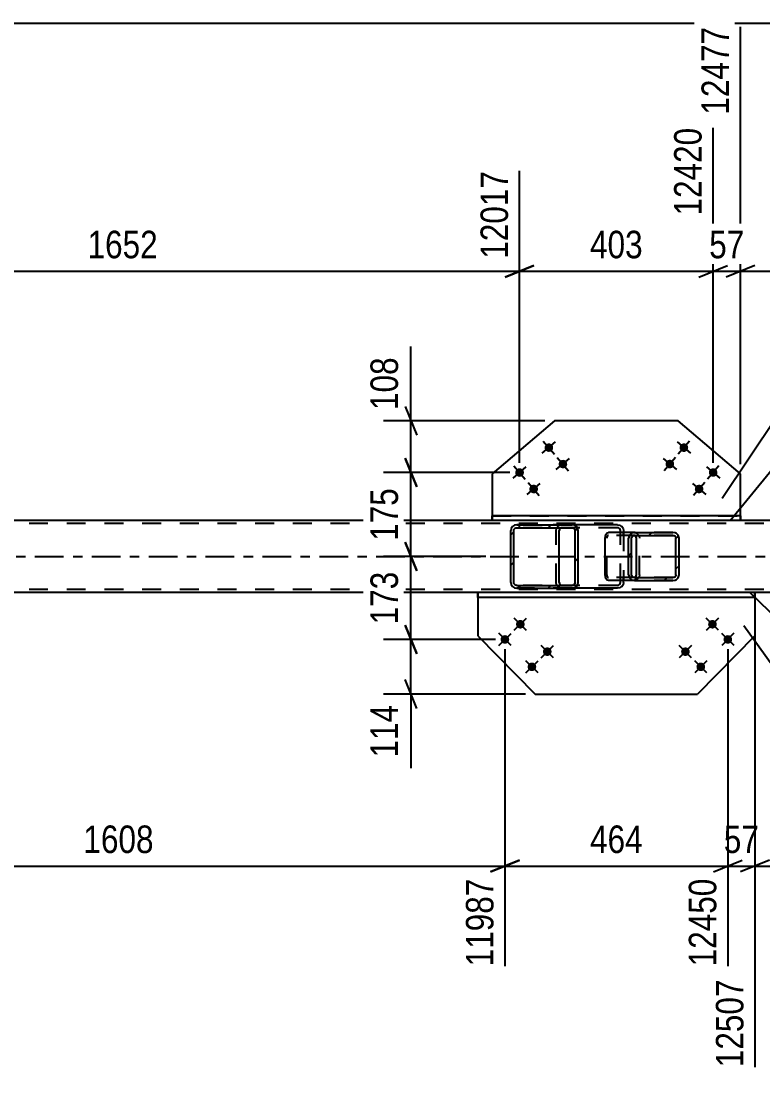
# Model space of a CAD drawing. Header units: millimetres. Extents: x 0 to 1189, y 0 to 841.
# Drawn here: x 710.6 to 787.8, y 294.5 to 403.9 of the extents above; entities that cross this region are included whole.
import ezdxf

# ---------------------------------------------------------------- set-up
doc = ezdxf.new("R2010")
doc.units = ezdxf.units.MM
doc.linetypes.add('DXK_LINE_DOT2', pattern=[3.9198, 1.9599, -1.9599])
doc.linetypes.add('DXK_LINE_DOT3', pattern=[5.9187, 2.979, -0.9799, 0.9799, -0.9799])
doc.styles.add('Arial Narrow', font='ARIALN.TTF', dxfattribs={"height": 0.2})

# ---------------------------------------------------------------- blocks, each defined once
blk = doc.blocks.new('Part-570385304-7045 - 6842')
at = {"color": 2, "linetype": 'Continuous'}
for p, q in [((787, 344.45), (758.16, 344.45)), ((758.16, 344.45), (758.16, 344.45)), ((758.16, 343.95), (758.16, 344.45)), ((787, 343.95), (758.16, 343.95)), ((758.16, 343.95), (758.16, 343.95)), ((787, 344.45), (787, 344.45)), ((787, 344.45), (787, 343.95)), ((787, 343.95), (787, 343.95))]:
    blk.add_line(p, q, dxfattribs=at)
at = {"color": 7, "linetype": 'DXK_LINE_DOT2'}
for p, q in [((787, 344.45), (758.16, 344.45)), ((758.16, 344.45), (758.16, 343.95)), ((787, 343.95), (758.16, 343.95)), ((787, 343.95), (787, 344.45))]:
    blk.add_line(p, q, dxfattribs=at)
blk = doc.blocks.new('Part-570385304-7007 - 6842')
at = {"color": 7, "linetype": 'DXK_LINE_DOT2'}
for p, q in [((1007.43, 351.65), (161.65, 351.65)), ((785.5, 351.95), (759.67, 351.95)), ((1007.43, 344.75), (161.65, 344.75)), ((787, 344.45), (758.16, 344.45))]:
    blk.add_line(p, q, dxfattribs=at)
at = {"color": 2, "linetype": 'Continuous'}
for p, q in [((759.67, 351.95), (679.91, 351.95)), ((863.19, 351.95), (785.5, 351.95)), ((758.16, 344.45), (680.58, 344.45)), ((863.31, 344.45), (787, 344.45))]:
    blk.add_line(p, q, dxfattribs=at)
at = {"color": 7, "linetype": 'DXK_LINE_DOT3'}
blk.add_line((161.65, 348.2), (1007.43, 348.2), dxfattribs=at)
blk = doc.blocks.new('Bolt-570385304-7203 - 6842')
at = {"linetype": 'Continuous'}
for points in [[(765.9, 359.82, -1), (765.22, 359.24, -1)], [(767.36, 358.11, -1), (766.68, 357.53, -1)], [(762.86, 357.23, -1), (762.17, 356.65, -1)], [(764.32, 355.52, -1), (763.63, 354.93, -1)]]:
    blk.add_hatch(color=1, dxfattribs=at).paths.add_polyline_path(points)
at = {"color": 1, "linetype": 'Continuous'}
for p, q in [((764.98, 360.22), (766.14, 358.85)), ((764.87, 358.95), (766.25, 360.12)), ((766.33, 357.24), (767.7, 358.4)), ((766.43, 358.5), (767.6, 357.13)), ((761.83, 356.36), (763.2, 357.52)), ((761.93, 357.63), (763.1, 356.25)), ((763.29, 354.64), (764.66, 355.81)), ((763.39, 355.91), (764.56, 354.54))]:
    blk.add_line(p, q, dxfattribs=at)
blk = doc.blocks.new('Part-570385304-6994 - 6842')
at = {"linetype": 'Continuous'}
h = blk.add_hatch(dxfattribs=at)
h.set_pattern_fill('', scale=0.7, style=0, pattern_type=0)
h.set_pattern_definition([(45, (768.5657, 351.1297), (-1.57154, 1.57154), [])])
h.paths.add_polyline_path([(768.61, 350.9), (768.57, 351.13), (768.43, 351.32), (768.22, 351.45), (767.98, 351.5), (762.23, 351.5), (761.98, 351.45), (761.78, 351.32), (761.64, 351.13), (761.59, 350.9), (761.59, 345.5), (761.64, 345.27), (761.78, 345.08), (761.98, 344.95), (762.23, 344.9), (767.98, 344.9), (768.22, 344.95), (768.43, 345.08), (768.57, 345.27), (768.61, 345.5)])
h.paths.add_polyline_path([(768.27, 345.39), (768.2, 345.29), (768.1, 345.22), (767.98, 345.2), (762.23, 345.2), (762.11, 345.22), (762, 345.29), (761.93, 345.39), (761.91, 345.5), (761.91, 350.9), (761.93, 351.01), (762, 351.11), (762.11, 351.18), (762.23, 351.2), (767.98, 351.2), (768.1, 351.18), (768.2, 351.11), (768.27, 351.01), (768.3, 350.9), (768.3, 345.5)])
at = {"color": 2, "linetype": 'Continuous'}
for p, q in [((762.23, 351.5), (761.98, 351.45)), ((762.23, 351.5), (767.98, 351.5)), ((772.69, 351.5), (767.98, 351.5)), ((768.22, 351.45), (767.98, 351.5)), ((772.69, 351.5), (772.93, 351.45)), ((761.64, 351.13), (761.59, 350.9)), ((761.59, 345.5), (761.59, 350.9)), ((761.91, 350.9), (761.93, 351.01)), ((761.91, 345.5), (761.91, 350.9)), ((761.93, 351.01), (762, 351.11)), ((762, 351.11), (762.11, 351.18)), ((762.11, 351.18), (762.23, 351.2)), ((762.23, 351.2), (767.98, 351.2)), ((766.65, 351.01), (766.62, 350.9)), ((766.62, 345.5), (766.62, 350.9)), ((766.72, 351.11), (766.65, 351.01)), ((766.82, 351.18), (766.72, 351.11)), ((766.94, 351.2), (766.82, 351.18)), ((767.98, 351.2), (768.1, 351.18)), ((768.1, 351.18), (768.2, 351.11)), ((768.2, 351.11), (768.27, 351.01)), ((768.27, 351.01), (768.3, 350.9)), ((768.3, 345.5), (768.3, 350.9)), ((768.61, 350.9), (768.57, 351.13)), ((768.61, 345.5), (768.61, 350.9)), ((773.28, 351.13), (773.33, 350.9)), ((773.33, 350.9), (773.33, 350.7)), ((761.59, 345.5), (761.64, 345.27)), ((761.93, 345.39), (761.91, 345.5)), ((762, 345.29), (761.93, 345.39)), ((761.98, 344.95), (762.23, 344.9)), ((762.11, 345.22), (762, 345.29)), ((762.23, 345.2), (762.11, 345.22)), ((762.23, 345.2), (767.98, 345.2)), ((762.23, 344.9), (767.98, 344.9)), ((766.62, 345.5), (766.65, 345.39)), ((766.65, 345.39), (766.72, 345.29)), ((766.72, 345.29), (766.82, 345.22)), ((766.82, 345.22), (766.94, 345.2)), ((768.1, 345.22), (767.98, 345.2)), ((767.98, 344.9), (768.22, 344.95)), ((772.69, 344.9), (767.98, 344.9)), ((768.2, 345.29), (768.1, 345.22)), ((768.27, 345.39), (768.2, 345.29)), ((768.3, 345.5), (768.27, 345.39)), ((768.57, 345.27), (768.61, 345.5)), ((772.93, 344.95), (772.69, 344.9)), ((773.33, 345.5), (773.28, 345.27)), ((773.33, 345.5), (773.33, 345.7))]:
    blk.add_line(p, q, dxfattribs=at)
at = {"color": 7, "linetype": 'DXK_LINE_DOT2'}
for p, q in [((767.98, 351.5), (762.23, 351.5)), ((766.7, 351.45), (766.94, 351.5)), ((772.69, 351.2), (762.23, 351.2)), ((766.3, 350.9), (766.35, 351.13)), ((766.3, 345.5), (766.3, 350.9)), ((772.81, 351.18), (772.69, 351.2)), ((772.91, 351.11), (772.81, 351.18)), ((772.98, 351.01), (772.91, 351.11)), ((773.01, 350.9), (772.98, 351.01)), ((773.01, 345.5), (773.01, 350.9)), ((773.33, 350.7), (773.33, 345.7)), ((772.69, 345.2), (762.23, 345.2)), ((767.98, 344.9), (762.23, 344.9)), ((766.35, 345.27), (766.3, 345.5)), ((766.94, 344.9), (766.7, 344.95)), ((772.69, 345.2), (772.81, 345.22)), ((772.81, 345.22), (772.91, 345.29)), ((772.91, 345.29), (772.98, 345.39)), ((772.98, 345.39), (773.01, 345.5))]:
    blk.add_line(p, q, dxfattribs=at)
at = {"color": 2, "linetype": 'Continuous'}
for centre, start, end in [((762.2, 350.87), 110.7583, 155.68), ((768, 350.87), 24.32, 69.2417), ((772.71, 350.87), 24.32, 69.2417), ((762.2, 345.53), 204.32, 249.2417), ((768, 345.53), 290.7583, 335.68), ((772.71, 345.53), 290.7583, 335.68)]:
    blk.add_arc(centre, 0.621, start, end, dxfattribs=at)
at = {"color": 7, "linetype": 'DXK_LINE_DOT2'}
for centre, start, end in [((766.92, 350.87), 110.7583, 155.68), ((766.92, 345.53), 204.32, 249.2417)]:
    blk.add_arc(centre, 0.621, start, end, dxfattribs=at)
blk = doc.blocks.new('Part-570385304-6883 - 6842')
at = {"color": 2, "linetype": 'Continuous'}
for p, q in [((766.14, 362.32), (759.67, 356.81)), ((779.02, 362.32), (766.14, 362.32)), ((785.5, 356.81), (779.02, 362.32)), ((759.67, 356.81), (759.67, 352.45)), ((785.5, 352.45), (785.5, 356.81))]:
    blk.add_line(p, q, dxfattribs=at)
at = {"color": 7, "linetype": 'DXK_LINE_DOT2'}
blk.add_line((759.67, 352.45), (785.5, 352.45), dxfattribs=at)
blk = doc.blocks.new('Part-570385304-6923 - 6842')
at = {"color": 2, "linetype": 'Continuous'}
for p, q in [((758.16, 343.95), (758.16, 339.94)), ((787, 343.95), (787, 339.94)), ((758.16, 339.94), (764.13, 333.89)), ((787, 339.94), (781.03, 333.89)), ((764.13, 333.89), (781.03, 333.89))]:
    blk.add_line(p, q, dxfattribs=at)
at = {"color": 7, "linetype": 'DXK_LINE_DOT2'}
blk.add_line((787, 343.95), (758.16, 343.95), dxfattribs=at)
blk = doc.blocks.new('Part-570385304-6998 - 6842')
at = {"linetype": 'Continuous'}
h = blk.add_hatch(dxfattribs=at)
h.set_pattern_fill('', scale=0.7, style=0, pattern_type=0)
h.set_pattern_definition([(45, (779.048, 350.3297), (-1.57154, 1.57154), [])])
h.paths.add_polyline_path([(779.1, 350.1), (779.05, 350.33), (778.91, 350.52), (778.71, 350.65), (778.47, 350.7), (774.48, 350.7), (774.24, 350.65), (774.03, 350.52), (773.9, 350.33), (773.85, 350.1), (773.85, 346.3), (773.9, 346.07), (774.03, 345.88), (774.24, 345.75), (774.48, 345.7), (778.47, 345.7), (778.71, 345.75), (778.91, 345.88), (779.05, 346.07), (779.1, 346.3)])
h.paths.add_polyline_path([(778.76, 346.19), (778.69, 346.09), (778.59, 346.02), (778.47, 346), (774.48, 346), (774.36, 346.02), (774.26, 346.09), (774.19, 346.19), (774.17, 346.3), (774.17, 350.1), (774.19, 350.21), (774.26, 350.31), (774.36, 350.38), (774.48, 350.4), (778.47, 350.4), (778.59, 350.38), (778.69, 350.31), (778.76, 350.21), (778.78, 350.1), (778.78, 346.3)])
at = {"color": 2, "linetype": 'Continuous'}
for p, q in [((771.44, 350.33), (771.51, 350.52)), ((771.51, 350.52), (771.62, 350.65)), ((771.62, 350.65), (771.75, 350.7)), ((774.48, 350.7), (771.75, 350.7)), ((774.48, 350.7), (774.24, 350.65)), ((774.26, 350.31), (774.36, 350.38)), ((774.36, 350.38), (774.48, 350.4)), ((774.48, 350.38), (774.42, 350.39)), ((774.48, 350.7), (778.47, 350.7)), ((774.48, 350.4), (778.47, 350.4)), ((774.58, 350.31), (774.48, 350.38)), ((778.71, 350.65), (778.47, 350.7)), ((778.47, 350.4), (778.59, 350.38)), ((778.59, 350.38), (778.69, 350.31)), ((771.41, 350.1), (771.44, 350.33)), ((771.41, 346.3), (771.41, 350.1)), ((773.9, 350.33), (773.85, 350.1)), ((773.85, 346.3), (773.85, 350.1)), ((774.17, 350.1), (774.19, 350.21)), ((774.17, 346.3), (774.17, 350.1)), ((774.19, 350.21), (774.26, 350.31)), ((774.65, 350.21), (774.58, 350.31)), ((774.68, 350.1), (774.65, 350.21)), ((774.68, 346.3), (774.68, 350.1)), ((778.69, 350.31), (778.76, 350.21)), ((778.76, 350.21), (778.78, 350.1)), ((778.78, 346.3), (778.78, 350.1)), ((779.1, 350.1), (779.05, 350.33)), ((779.1, 346.3), (779.1, 350.1)), ((771.44, 346.07), (771.41, 346.3)), ((771.51, 345.88), (771.44, 346.07)), ((773.85, 346.3), (773.9, 346.07)), ((774.19, 346.19), (774.17, 346.3)), ((774.26, 346.09), (774.19, 346.19)), ((774.36, 346.02), (774.26, 346.09)), ((774.48, 346), (774.36, 346.02)), ((774.48, 346.02), (774.42, 346.01)), ((774.48, 346.02), (774.58, 346.09)), ((774.48, 346), (778.47, 346)), ((774.58, 346.09), (774.65, 346.19)), ((774.65, 346.19), (774.68, 346.3)), ((778.59, 346.02), (778.47, 346)), ((778.69, 346.09), (778.59, 346.02)), ((778.76, 346.19), (778.69, 346.09)), ((778.78, 346.3), (778.76, 346.19)), ((779.05, 346.07), (779.1, 346.3)), ((771.62, 345.75), (771.51, 345.88)), ((771.75, 345.7), (771.62, 345.75)), ((774.48, 345.7), (771.75, 345.7)), ((774.24, 345.75), (774.48, 345.7)), ((774.48, 345.7), (778.47, 345.7)), ((778.47, 345.7), (778.71, 345.75))]:
    blk.add_line(p, q, dxfattribs=at)
at = {"color": 7, "linetype": 'DXK_LINE_DOT2'}
for p, q in [((771.68, 350.38), (771.63, 350.31)), ((771.75, 350.4), (771.68, 350.38)), ((778.47, 350.4), (771.75, 350.4)), ((773.33, 350.4), (773.33, 350.7)), ((774.36, 350.7), (774.6, 350.65)), ((774.42, 350.39), (774.36, 350.4)), ((778.47, 350.7), (774.48, 350.7)), ((771.59, 350.21), (771.58, 350.1)), ((771.58, 346.3), (771.58, 350.1)), ((771.63, 350.31), (771.59, 350.21)), ((774.94, 350.33), (774.99, 350.1)), ((774.99, 346.3), (774.99, 350.1)), ((771.58, 346.3), (771.59, 346.19)), ((771.59, 346.19), (771.63, 346.09)), ((771.63, 346.09), (771.68, 346.02)), ((771.68, 346.02), (771.75, 346)), ((778.47, 346), (771.75, 346)), ((773.33, 345.7), (773.33, 346)), ((774.42, 346.01), (774.36, 346)), ((774.99, 346.3), (774.94, 346.07)), ((774.6, 345.75), (774.36, 345.7)), ((778.47, 345.7), (774.48, 345.7))]:
    blk.add_line(p, q, dxfattribs=at)
at = {"color": 2, "linetype": 'Continuous'}
for centre, start, end in [((774.46, 350.08), 111.1513, 156.1049), ((778.49, 350.08), 23.8951, 68.8487), ((774.46, 346.32), 203.8951, 248.8487), ((778.49, 346.32), 291.1513, 336.1049)]:
    blk.add_arc(centre, 0.616, start, end, dxfattribs=at)
at = {"color": 7, "linetype": 'DXK_LINE_DOT2'}
for centre, start, end in [((774.38, 350.08), 23.8952, 68.8487), ((774.38, 346.32), 291.1513, 336.1048)]:
    blk.add_arc(centre, 0.616, start, end, dxfattribs=at)
blk = doc.blocks.new('Part-570385304-7085 - 6842')
at = {"color": 2, "linetype": 'Continuous'}
for p, q in [((759.67, 351.95), (759.67, 352.45)), ((759.67, 352.45), (759.67, 352.45)), ((785.5, 352.45), (759.67, 352.45)), ((759.67, 351.95), (759.67, 351.95)), ((785.5, 351.95), (759.67, 351.95)), ((785.5, 352.45), (785.5, 351.95))]:
    blk.add_line(p, q, dxfattribs=at)
at = {"color": 7, "linetype": 'DXK_LINE_DOT2'}
for p, q in [((759.67, 352.45), (759.67, 351.95)), ((785.5, 352.45), (785.5, 352.45)), ((785.5, 351.95), (785.5, 352.45)), ((785.5, 351.95), (785.5, 351.95))]:
    blk.add_line(p, q, dxfattribs=at)
blk = doc.blocks.new('Bolt-570385304-7204 - 6842')
at = {"linetype": 'Continuous'}
for points in [[(779.95, 359.24, -1), (779.26, 359.82, -1)], [(778.49, 357.53, -1), (777.8, 358.11, -1)], [(782.99, 356.65, -1), (782.31, 357.23, -1)], [(781.53, 354.93, -1), (780.85, 355.52, -1)]]:
    blk.add_hatch(color=1, dxfattribs=at).paths.add_polyline_path(points)
at = {"color": 1, "linetype": 'Continuous'}
for p, q in [((780.19, 360.22), (779.02, 358.85)), ((778.92, 360.12), (780.29, 358.95)), ((777.46, 358.4), (778.83, 357.24)), ((778.73, 358.5), (777.56, 357.13)), ((781.96, 357.52), (783.33, 356.36)), ((783.23, 357.63), (782.07, 356.25)), ((780.5, 355.81), (781.88, 354.64)), ((781.77, 355.91), (780.61, 354.54))]:
    blk.add_line(p, q, dxfattribs=at)
blk = doc.blocks.new('Bolt-570385304-7221 - 6842')
at = {"linetype": 'Continuous'}
for points in [[(782.26, 340.83, -1), (782.89, 341.47, -1)], [(783.86, 339.25, -1), (784.49, 339.89, -1)], [(779.45, 337.98, -1), (780.08, 338.62, -1)], [(781.05, 336.4, -1), (781.68, 337.04, -1)]]:
    blk.add_hatch(color=1, dxfattribs=at).paths.add_polyline_path(points)
at = {"color": 1, "linetype": 'Continuous'}
for p, q in [((783.22, 340.52), (781.93, 341.78)), ((783.21, 341.79), (781.94, 340.51)), ((784.81, 340.21), (783.54, 338.93)), ((784.82, 338.94), (783.54, 340.2)), ((780.41, 337.67), (779.12, 338.94)), ((780.4, 338.94), (779.13, 337.66)), ((782.01, 336.09), (780.73, 337.36)), ((782, 337.36), (780.73, 336.08))]:
    blk.add_line(p, q, dxfattribs=at)
blk = doc.blocks.new('Bolt-570385304-7223 - 6842')
at = {"linetype": 'Continuous'}
for points in [[(762.27, 341.47, -1), (762.91, 340.83, -1)], [(760.67, 339.89, -1), (761.3, 339.25, -1)], [(765.08, 338.62, -1), (765.71, 337.98, -1)], [(763.48, 337.04, -1), (764.11, 336.4, -1)]]:
    blk.add_hatch(color=1, dxfattribs=at).paths.add_polyline_path(points)
at = {"color": 1, "linetype": 'Continuous'}
for p, q in [((761.95, 340.52), (763.23, 341.78)), ((763.22, 340.51), (761.96, 341.79)), ((760.35, 338.94), (761.63, 340.2)), ((761.62, 338.93), (760.36, 340.21)), ((764.76, 337.67), (766.04, 338.94)), ((766.03, 337.66), (764.77, 338.94)), ((763.16, 336.09), (764.44, 337.36)), ((764.43, 336.08), (763.16, 337.36))]:
    blk.add_line(p, q, dxfattribs=at)
blk = doc.blocks.new('StraightDimension-570385304-39071 - 6842')
at = {"color": 7, "linetype": 'Continuous'}
for p, q in [((750.61, 349.7), (751.81, 346.7)), ((758.99, 348.2), (748.36, 348.2)), ((751.21, 339.57), (751.21, 348.2)), ((751.81, 338.07), (750.61, 341.07)), ((759.99, 339.57), (748.36, 339.57))]:
    blk.add_line(p, q, dxfattribs=at)
at = {"color": 0}
blk.add_wipeout([(750.46, 347.23), (746.26, 347.23), (746.26, 340.54), (750.46, 340.54)], dxfattribs=at)
at = {"color": 3, "style": 'Arial Narrow'}
blk.add_text('173', height=2.863, rotation=90.0002, dxfattribs=at).set_placement((749.86, 341.14))
blk = doc.blocks.new('StraightDimension-570385304-16985 - 6842')
at = {"color": 7, "linetype": 'Continuous'}
for p, q in [((787, 342.95), (787, 295.05)), ((784.18, 338.57), (784.18, 305.55)), ((782.68, 315.39), (785.68, 316.59)), ((788.5, 316.59), (785.5, 315.39)), ((784.18, 315.99), (787, 315.99))]:
    blk.add_line(p, q, dxfattribs=at)
at = {"color": 0, "linetype": 'Continuous'}
blk.add_wipeout([(786.4, 304.79), (782.2, 304.79), (782.2, 294.45), (786.4, 294.45)], dxfattribs=at)
at = {"color": 3, "linetype": 'Continuous', "style": 'Arial Narrow'}
blk.add_text('12507', height=2.863, rotation=90.0002, dxfattribs=at).set_placement((785.8, 295.05))
at = {"color": 0}
blk.add_wipeout([(788.02, 316.74), (788.02, 320.94), (783.16, 320.94), (783.16, 316.74)], dxfattribs=at)
at = {"color": 3, "style": 'Arial Narrow'}
blk.add_text('57', height=2.863, dxfattribs=at).set_placement((783.76, 317.34))
blk = doc.blocks.new('StraightDimension-570385304-17365 - 6842')
at = {"color": 7, "linetype": 'Continuous'}
for p, q in [((782.65, 357.94), (782.65, 392.83)), ((762.51, 357.94), (762.51, 388.33)), ((764.01, 378.49), (761.01, 377.29)), ((762.51, 377.89), (782.65, 377.89)), ((781.15, 377.29), (784.15, 378.49))]:
    blk.add_line(p, q, dxfattribs=at)
at = {"color": 0, "linetype": 'Continuous'}
blk.add_wipeout([(782.05, 393.43), (777.85, 393.43), (777.85, 383.09), (782.05, 383.09)], dxfattribs=at)
at = {"color": 0}
blk.add_wipeout([(775.92, 378.64), (775.92, 382.84), (769.24, 382.84), (769.24, 378.64)], dxfattribs=at)
at = {"color": 3, "linetype": 'Continuous', "style": 'Arial Narrow'}
blk.add_text('12420', height=2.863, rotation=90.0002, dxfattribs=at).set_placement((781.45, 383.69))
at = {"color": 3, "style": 'Arial Narrow'}
blk.add_text('403', height=2.863, dxfattribs=at).set_placement((769.84, 379.24))
blk = doc.blocks.new('StraightDimension-570385304-7333 - 6842')
at = {"color": 7, "linetype": 'Continuous'}
blk.add_line((161.65, 403.7), (1018.28, 403.7), dxfattribs=at)
blk = doc.blocks.new('StraightDimension-570385304-17363 - 6842')
at = {"color": 7, "linetype": 'Continuous'}
for p, q in [((785.5, 357.81), (785.5, 403.33)), ((866.04, 361.34), (866.04, 388.33)), ((787, 378.49), (784, 377.29)), ((785.5, 377.89), (866.04, 377.89)), ((864.54, 377.29), (867.54, 378.49))]:
    blk.add_line(p, q, dxfattribs=at)
at = {"color": 0}
blk.add_wipeout([(830.02, 378.64), (830.02, 382.84), (821.51, 382.84), (821.51, 378.64)], dxfattribs=at)
at = {"color": 3, "style": 'Arial Narrow'}
blk.add_text('1611', height=2.863, dxfattribs=at).set_placement((822.11, 379.24))
at = {"color": 0, "linetype": 'Continuous'}
blk.add_wipeout([(865.44, 388.93), (861.24, 388.93), (861.24, 378.59), (865.44, 378.59)], dxfattribs=at)
at = {"color": 3, "linetype": 'Continuous', "style": 'Arial Narrow'}
blk.add_text('14088', height=2.863, rotation=90.0002, dxfattribs=at).set_placement((864.84, 379.19))
blk = doc.blocks.new('StraightDimension-570385304-16984 - 6842')
at = {"color": 7, "linetype": 'Continuous'}
for p, q in [((787, 342.95), (787, 295.05)), ((866.14, 337.32), (866.14, 305.55)), ((788.5, 316.59), (785.5, 315.39)), ((864.64, 315.39), (867.64, 316.59)), ((787, 315.99), (866.14, 315.99))]:
    blk.add_line(p, q, dxfattribs=at)
at = {"color": 0}
blk.add_wipeout([(830.83, 316.74), (830.83, 320.94), (822.31, 320.94), (822.31, 316.74)], dxfattribs=at)
at = {"color": 3, "style": 'Arial Narrow'}
blk.add_text('1583', height=2.863, dxfattribs=at).set_placement((822.91, 317.34))
at = {"color": 0, "linetype": 'Continuous'}
blk.add_wipeout([(865.54, 315.29), (861.34, 315.29), (861.34, 304.95), (865.54, 304.95)], dxfattribs=at)
at = {"color": 3, "linetype": 'Continuous', "style": 'Arial Narrow'}
blk.add_text('14090', height=2.863, rotation=90.0002, dxfattribs=at).set_placement((864.94, 305.55))
blk = doc.blocks.new('StraightDimension-570385304-16986 - 6842')
at = {"color": 7, "linetype": 'Continuous'}
for p, q in [((760.99, 338.57), (760.99, 305.55)), ((784.18, 338.57), (784.18, 305.55)), ((762.49, 316.59), (759.49, 315.39)), ((782.68, 315.39), (785.68, 316.59)), ((760.99, 315.99), (784.18, 315.99))]:
    blk.add_line(p, q, dxfattribs=at)
at = {"color": 0}
blk.add_wipeout([(775.92, 316.74), (775.92, 320.94), (769.24, 320.94), (769.24, 316.74)], dxfattribs=at)
at = {"color": 3, "style": 'Arial Narrow'}
blk.add_text('464', height=2.863, dxfattribs=at).set_placement((769.84, 317.34))
at = {"color": 0, "linetype": 'Continuous'}
blk.add_wipeout([(783.58, 315.29), (779.38, 315.29), (779.38, 304.95), (783.58, 304.95)], dxfattribs=at)
at = {"color": 3, "linetype": 'Continuous', "style": 'Arial Narrow'}
blk.add_text('12450', height=2.863, rotation=90.0002, dxfattribs=at).set_placement((782.98, 305.55))
blk = doc.blocks.new('StraightDimension-570385304-16987 - 6842')
at = {"color": 7, "linetype": 'Continuous'}
for p, q in [((680.58, 342.95), (680.58, 295.05)), ((760.99, 338.57), (760.99, 305.55)), ((682.08, 316.59), (679.08, 315.39)), ((759.49, 315.39), (762.49, 316.59)), ((680.58, 315.99), (760.99, 315.99))]:
    blk.add_line(p, q, dxfattribs=at)
at = {"color": 0}
blk.add_wipeout([(725.04, 316.74), (725.04, 320.94), (716.53, 320.94), (716.53, 316.74)], dxfattribs=at)
at = {"color": 3, "style": 'Arial Narrow'}
blk.add_text('1608', height=2.863, dxfattribs=at).set_placement((717.13, 317.34))
at = {"color": 0, "linetype": 'Continuous'}
blk.add_wipeout([(760.39, 315.29), (756.19, 315.29), (756.19, 304.95), (760.39, 304.95)], dxfattribs=at)
at = {"color": 3, "linetype": 'Continuous', "style": 'Arial Narrow'}
blk.add_text('11987', height=2.863, rotation=90.0002, dxfattribs=at).set_placement((759.79, 305.55))
blk = doc.blocks.new('StraightDimension-570385304-17364 - 6842')
at = {"color": 7, "linetype": 'Continuous'}
for p, q in [((785.5, 357.81), (785.5, 403.33)), ((782.65, 357.94), (782.65, 392.83)), ((781.15, 377.29), (784.15, 378.49)), ((782.65, 377.89), (785.5, 377.89)), ((787, 378.49), (784, 377.29))]:
    blk.add_line(p, q, dxfattribs=at)
at = {"color": 0, "linetype": 'Continuous'}
blk.add_wipeout([(784.9, 403.93), (780.7, 403.93), (780.7, 393.59), (784.9, 393.59)], dxfattribs=at)
at = {"color": 3, "linetype": 'Continuous', "style": 'Arial Narrow'}
blk.add_text('12477', height=2.863, rotation=90.0002, dxfattribs=at).set_placement((784.3, 394.19))
at = {"color": 0}
blk.add_wipeout([(786.5, 378.64), (786.5, 382.84), (781.64, 382.84), (781.64, 378.64)], dxfattribs=at)
at = {"color": 3, "style": 'Arial Narrow'}
blk.add_text('57', height=2.863, dxfattribs=at).set_placement((782.24, 379.24))
blk = doc.blocks.new('StraightDimension-570385304-17366 - 6842')
at = {"color": 7, "linetype": 'Continuous'}
for p, q in [((679.91, 358.8), (679.91, 403.33)), ((762.51, 357.94), (762.51, 388.33)), ((681.41, 378.49), (678.41, 377.29)), ((679.91, 377.89), (762.51, 377.89)), ((761.01, 377.29), (764.01, 378.49))]:
    blk.add_line(p, q, dxfattribs=at)
at = {"color": 0}
blk.add_wipeout([(725.47, 378.64), (725.47, 382.84), (716.96, 382.84), (716.96, 378.64)], dxfattribs=at)
at = {"color": 3, "style": 'Arial Narrow'}
blk.add_text('1652', height=2.863, dxfattribs=at).set_placement((717.56, 379.24))
at = {"color": 0, "linetype": 'Continuous'}
blk.add_wipeout([(761.91, 388.93), (757.71, 388.93), (757.71, 378.59), (761.91, 378.59)], dxfattribs=at)
at = {"color": 3, "linetype": 'Continuous', "style": 'Arial Narrow'}
blk.add_text('12017', height=2.863, rotation=90.0002, dxfattribs=at).set_placement((761.31, 379.19))
blk = doc.blocks.new('StraightDimension-570385304-39069 - 6842')
at = {"color": 7, "linetype": 'Continuous'}
for p, q in [((751.21, 362.32), (751.21, 370.06)), ((751.21, 362.32), (751.21, 370.06)), ((750.61, 363.82), (751.81, 360.82)), ((765.14, 362.32), (748.36, 362.32)), ((751.21, 356.94), (751.21, 362.32)), ((751.81, 355.44), (750.61, 358.44)), ((761.51, 356.94), (748.36, 356.94))]:
    blk.add_line(p, q, dxfattribs=at)
at = {"color": 0}
blk.add_wipeout([(750.46, 369.53), (746.26, 369.53), (746.26, 362.85), (750.46, 362.85)], dxfattribs=at)
at = {"color": 3, "style": 'Arial Narrow'}
blk.add_text('108', height=2.863, rotation=90.0002, dxfattribs=at).set_placement((749.86, 363.45))
blk = doc.blocks.new('StraightDimension-570385304-39070 - 6842')
at = {"color": 7, "linetype": 'Continuous'}
for p, q in [((750.61, 358.44), (751.81, 355.44)), ((761.51, 356.94), (748.36, 356.94)), ((751.21, 348.2), (751.21, 356.94)), ((751.81, 346.7), (750.61, 349.7)), ((758.99, 348.2), (748.36, 348.2))]:
    blk.add_line(p, q, dxfattribs=at)
at = {"color": 0}
blk.add_wipeout([(750.46, 355.91), (746.26, 355.91), (746.26, 349.23), (750.46, 349.23)], dxfattribs=at)
at = {"color": 3, "style": 'Arial Narrow'}
blk.add_text('175', height=2.863, rotation=90.0002, dxfattribs=at).set_placement((749.86, 349.83))
blk = doc.blocks.new('StraightDimension-570385304-39072 - 6842')
at = {"color": 7, "linetype": 'Continuous'}
for p, q in [((750.61, 341.07), (751.81, 338.07)), ((759.99, 339.57), (748.36, 339.57)), ((751.21, 333.89), (751.21, 339.57)), ((751.81, 332.39), (750.61, 335.39)), ((763.13, 333.89), (748.36, 333.89)), ((751.21, 333.89), (751.21, 326.16)), ((751.21, 333.89), (751.21, 326.16))]:
    blk.add_line(p, q, dxfattribs=at)
at = {"color": 0}
blk.add_wipeout([(750.46, 333.37), (746.26, 333.37), (746.26, 326.68), (750.46, 326.68)], dxfattribs=at)
at = {"color": 3, "style": 'Arial Narrow'}
blk.add_text('114', height=2.863, rotation=90.0002, dxfattribs=at).set_placement((749.86, 327.28))
blk = doc.blocks.new('Mark-570385304-6879 - 6842')
at = {"color": 30, "linetype": 'Continuous'}
for p, q in [((783.6, 354.26), (789.22, 362.66)), ((789.22, 362.66), (799.93, 362.66))]:
    blk.add_line(p, q, dxfattribs=at)
at = {"color": 0}
blk.add_wipeout([(799.33, 363.26), (799.33, 366.26), (789.82, 366.26), (789.82, 363.26)], dxfattribs=at)
blk.add_wipeout([(799.33, 363.26), (799.33, 366.26), (789.82, 366.26), (789.82, 363.26)], dxfattribs=at)
at = {"color": 3, "style": 'Arial Narrow'}
blk.add_text('PL478', height=2.863, dxfattribs=at).set_placement((789.82, 363.26))
blk = doc.blocks.new('Mark-570385304-6919 - 6842')
at = {"color": 30, "linetype": 'Continuous'}
for p, q in [((785.85, 341.03), (791.83, 332.67)), ((791.83, 332.67), (802.53, 332.67))]:
    blk.add_line(p, q, dxfattribs=at)
at = {"color": 0}
blk.add_wipeout([(801.93, 333.27), (801.93, 336.27), (792.43, 336.27), (792.43, 333.27)], dxfattribs=at)
blk.add_wipeout([(801.93, 333.27), (801.93, 336.27), (792.43, 336.27), (792.43, 333.27)], dxfattribs=at)
at = {"color": 3, "style": 'Arial Narrow'}
blk.add_text('PL480', height=2.863, dxfattribs=at).set_placement((792.43, 333.27))
blk = doc.blocks.new('Mark-570385304-7041 - 6842')
at = {"color": 30, "linetype": 'Continuous'}
for p, q in [((786.47, 344.45), (793.09, 338.02)), ((793.09, 338.02), (803.79, 338.02))]:
    blk.add_line(p, q, dxfattribs=at)
at = {"color": 0}
blk.add_wipeout([(803.19, 338.62), (803.19, 341.62), (793.69, 341.62), (793.69, 338.62)], dxfattribs=at)
blk.add_wipeout([(803.19, 338.62), (803.19, 341.62), (793.69, 341.62), (793.69, 338.62)], dxfattribs=at)
at = {"color": 3, "style": 'Arial Narrow'}
blk.add_text('PL481', height=2.863, dxfattribs=at).set_placement((793.69, 338.62))
blk = doc.blocks.new('Mark-570385304-7081 - 6842')
at = {"color": 30, "linetype": 'Continuous'}
for p, q in [((784.41, 351.95), (788.81, 357.32)), ((788.81, 357.32), (799.52, 357.32))]:
    blk.add_line(p, q, dxfattribs=at)
at = {"color": 0}
blk.add_wipeout([(798.92, 357.92), (798.92, 360.92), (789.41, 360.92), (789.41, 357.92)], dxfattribs=at)
blk.add_wipeout([(798.92, 357.92), (798.92, 360.92), (789.41, 360.92), (789.41, 357.92)], dxfattribs=at)
at = {"color": 3, "style": 'Arial Narrow'}
blk.add_text('PL479', height=2.863, dxfattribs=at).set_placement((789.41, 357.92))

msp = doc.modelspace()

# ---------------------------------------------------------------- block references
for name in ['Part-570385304-6883 - 6842', 'Bolt-570385304-7203 - 6842', 'Bolt-570385304-7204 - 6842', 'Part-570385304-7007 - 6842', 'Part-570385304-7085 - 6842', 'Part-570385304-6994 - 6842', 'Part-570385304-6998 - 6842', 'Part-570385304-7045 - 6842', 'Part-570385304-6923 - 6842', 'Bolt-570385304-7223 - 6842', 'Bolt-570385304-7221 - 6842']:
    msp.add_blockref(name, (0, 0))

# ---------------------------------------------------------------- next in the draw order: block references
for name in ['StraightDimension-570385304-17365 - 6842', 'StraightDimension-570385304-39071 - 6842', 'StraightDimension-570385304-16985 - 6842']:
    msp.add_blockref(name, (0, 0))

# ---------------------------------------------------------------- next in the draw order: block references
for name in ['StraightDimension-570385304-7333 - 6842', 'StraightDimension-570385304-16984 - 6842']:
    msp.add_blockref(name, (0, 0))

# ---------------------------------------------------------------- next in the draw order: block references
for name in ['StraightDimension-570385304-17366 - 6842', 'StraightDimension-570385304-17363 - 6842', 'StraightDimension-570385304-16986 - 6842']:
    msp.add_blockref(name, (0, 0))

# ---------------------------------------------------------------- next in the draw order: block references
for name in ['StraightDimension-570385304-17364 - 6842', 'StraightDimension-570385304-39069 - 6842', 'StraightDimension-570385304-16987 - 6842', 'Mark-570385304-6919 - 6842']:
    msp.add_blockref(name, (0, 0))

# ---------------------------------------------------------------- next in the draw order: block references
for name in ['Mark-570385304-6879 - 6842', 'StraightDimension-570385304-39070 - 6842', 'Mark-570385304-7041 - 6842', 'StraightDimension-570385304-39072 - 6842']:
    msp.add_blockref(name, (0, 0))

# ---------------------------------------------------------------- next in the draw order: block references
msp.add_blockref('Mark-570385304-7081 - 6842', (0, 0))

doc.saveas('drawing.dxf')
